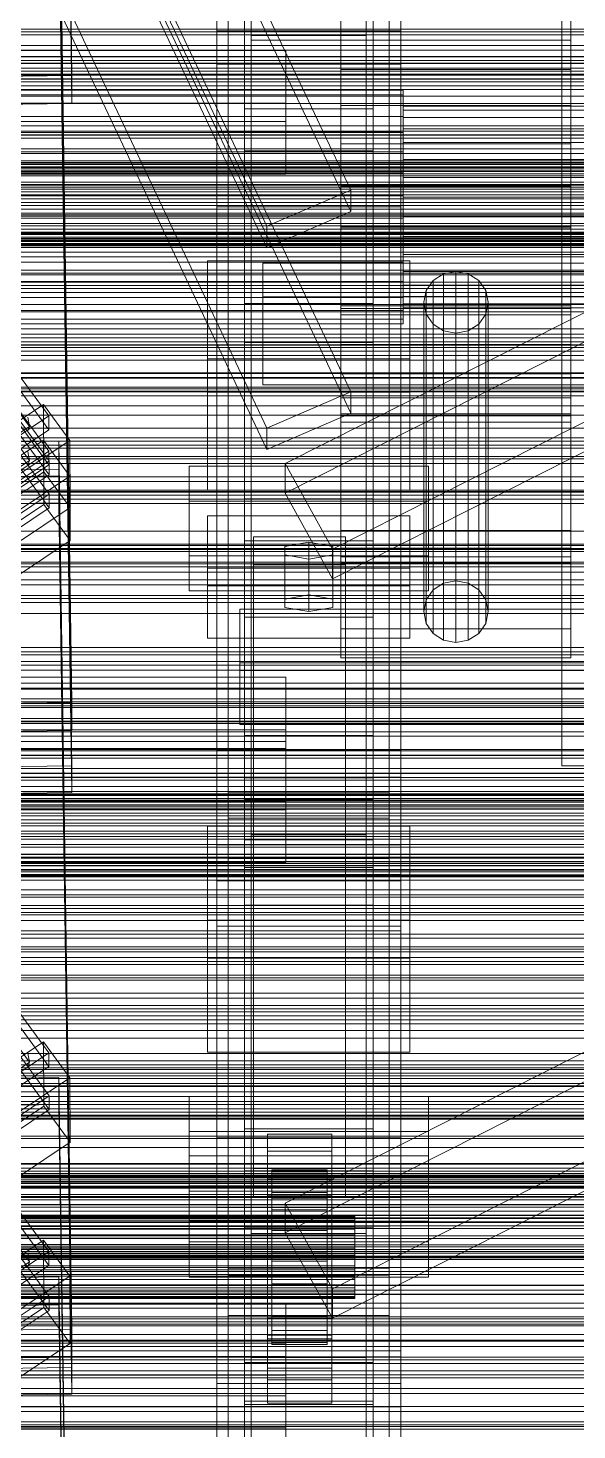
# Model space of a CAD drawing. Header units: millimetres. Extents: x -1970 to 59977, y -65068 to 6837.
# Drawn here: x 369 to 488.3, y -33070.8 to -32766 of the extents above; entities that cross this region are included whole.
import ezdxf

# ---------------------------------------------------------------- set-up
doc = ezdxf.new("R2010")
doc.units = ezdxf.units.MM
for name, color, linetype, lineweight in [('frontal_C01', 7, 'Continuous', 0), ('frontal_C02', 7, 'Continuous', 0), ('frontal_C03', 7, 'Continuous', 0), ('frontal_C03-dry', 7, 'Continuous', 0), ('frontal_mezcladora', 7, 'Continuous', 0), ('frontal_secador', 7, 'Continuous', 0), ('frontal_tolva', 7, 'Continuous', 0)]:
    doc.layers.add(name, color=color, linetype=linetype, lineweight=lineweight)

msp = doc.modelspace()

# ---------------------------------------------------------------- linework, layer by layer
at = {"layer": 'frontal_C01'}
for p, q in [((375.644, -32583.371), (378.512, -32776.371)), ((378.512, -32782.459), (375.644, -32589.459)), ((416, -32825.881), (416, -32611.557)), ((444, -32611.557), (444, -32825.881)), ((416, -32620.079), (416, -32834.403)), ((444, -32834.403), (444, -32620.079)), ((412.5, -32923.012), (412.5, -32646.772)), ((447.5, -32646.772), (447.5, -32923.012)), ((412.5, -32932.143), (412.5, -32655.903)), ((447.5, -32932.143), (447.5, -32655.903)), ((410, -32773.876), (410, -32670.388)), ((450, -32773.876), (450, -32670.388)), ((375.644, -32719.609), (378.512, -32912.609)), ((378.512, -32918.697), (375.644, -32725.697)), ((410, -32735.774), (410, -32773.876)), ((410, -33101.026), (410, -32735.774)), ((450, -32773.876), (450, -32735.774)), ((450, -32735.774), (450, -33101.026)), ((410, -32740.922), (410, -32788.55)), ((410, -32903.764), (410, -32740.922)), ((417.5, -32768.659), (417.5, -32740.992)), ((417.5, -32740.992), (417.5, -32913.744)), ((442.5, -32740.992), (442.5, -32768.659)), ((442.5, -32913.744), (442.5, -32740.992)), ((450, -32788.55), (450, -32740.922)), ((450, -32740.922), (450, -32903.764)), ((417.5, -32742.009), (417.5, -32767.641)), ((417.5, -33383.501), (417.5, -32742.009)), ((442.5, -32767.641), (442.5, -32742.009)), ((442.5, -32742.009), (442.5, -33383.501)), ((412.5, -33026.5), (412.5, -32750.26)), ((447.5, -32750.26), (447.5, -33026.5)), ((412.5, -33035.631), (412.5, -32759.391)), ((447.5, -33035.631), (447.5, -32759.391)), ((417.5, -32767.641), (442.5, -32767.641)), ((417.5, -33409.133), (417.5, -32767.641)), ((442.5, -33409.133), (442.5, -32767.641)), ((-425, -32770.924), (425, -32770.924)), ((442.5, -32768.659), (417.5, -32768.659)), ((417.5, -32768.659), (417.5, -32941.411)), ((425, -32770.924), (425, -32786.386)), ((425, -32770.924), (425, -32782.355)), ((442.5, -32768.659), (442.5, -32941.411)), ((410, -32773.876), (450, -32773.876)), ((410, -33139.128), (410, -32773.876)), ((450, -33139.128), (450, -32773.876)), ((378.512, -32776.371), (360.514, -32776.614)), ((378.512, -32782.459), (378.512, -32776.371)), ((425, -32782.355), (-425, -32782.355)), ((360.514, -32782.702), (378.512, -32782.459)), ((416, -32792.746), (416, -32783.615)), ((416, -32783.615), (444, -32783.615)), ((416, -32868.364), (416, -32783.615)), ((425, -32797.817), (425, -32782.355)), ((444, -32783.615), (444, -32792.746)), ((444, -32783.615), (444, -32868.364)), ((425, -32786.386), (-425, -32786.386)), ((425, -32797.817), (425, -32786.386)), ((410, -32788.55), (450, -32788.55)), ((410, -32951.391), (410, -32788.55)), ((450, -32951.391), (450, -32788.55)), ((444, -32792.746), (416, -32792.746)), ((416, -32792.746), (416, -32877.496)), ((444, -32877.496), (444, -32792.746)), ((-425, -32797.817), (425, -32797.817)), ((345.969, -32812.911), (373.501, -32850.354)), ((373.513, -32853.398), (345.981, -32815.954)), ((408, -32837.938), (408, -32816.631)), ((408, -32816.631), (452, -32816.631)), ((408, -32845.208), (408, -32816.631)), ((452, -32816.631), (452, -32837.938)), ((452, -32816.631), (452, -32845.208)), ((346.008, -32822.651), (373.539, -32860.094)), ((373.551, -32863.138), (346.02, -32825.695)), ((444, -32825.881), (416, -32825.881)), ((416, -32825.881), (416, -32834.403)), ((444, -32834.403), (444, -32825.881)), ((416, -32834.403), (444, -32834.403)), ((452, -32837.938), (408, -32837.938)), ((408, -32837.938), (408, -32866.514)), ((452, -32866.514), (452, -32837.938)), ((369.265, -32852.613), (363.53, -32844.812)), ((452, -32845.208), (408, -32845.208)), ((408, -32845.208), (408, -32866.514)), ((452, -32866.514), (452, -32845.208)), ((360.882, -32855.534), (372.35, -32847.881)), ((373.501, -32850.354), (362.033, -32858.008)), ((369.265, -32852.613), (368.888, -32850.611)), ((372.35, -32847.881), (372.408, -32862.491)), ((372.35, -32847.881), (378.086, -32855.682)), ((373.513, -32853.398), (373.501, -32850.354)), ((359.436, -32859.172), (369.265, -32852.613)), ((362.045, -32861.051), (373.513, -32853.398)), ((368.9, -32853.604), (369.265, -32852.613)), ((357.646, -32856.09), (375.644, -32855.848)), ((378.086, -32855.682), (366.618, -32863.335)), ((375.644, -32855.848), (375.644, -32861.935)), ((375.644, -32855.848), (378.512, -33048.848)), ((378.143, -32870.292), (378.086, -32855.682)), ((375.644, -32861.935), (357.646, -32862.178)), ((372.408, -32862.491), (360.939, -32870.144)), ((373.539, -32860.094), (362.071, -32867.748)), ((378.143, -32870.292), (372.408, -32862.491)), ((373.551, -32863.138), (373.539, -32860.094)), ((378.512, -33054.935), (375.644, -32861.935)), ((404, -32880.765), (404, -32861.285)), ((404, -32861.285), (456, -32861.285)), ((404, -32868.905), (404, -32861.285)), ((456, -32861.285), (456, -32880.765)), ((456, -32861.285), (456, -32868.905)), ((362.083, -32870.791), (373.551, -32863.138)), ((456, -32868.905), (404, -32868.905)), ((404, -32868.905), (404, -32888.385)), ((408, -32866.514), (452, -32866.514)), ((444, -32868.364), (416, -32868.364)), ((416, -32868.364), (416, -32877.496)), ((444, -32877.496), (444, -32868.364)), ((456, -32888.385), (456, -32868.905)), ((366.675, -32877.945), (378.143, -32870.292)), ((408, -32887.251), (408, -32872.032)), ((408, -32872.032), (452, -32872.032)), ((408, -32883.463), (408, -32872.032)), ((452, -32872.032), (452, -32887.251)), ((452, -32872.032), (452, -32883.463)), ((416, -32877.496), (444, -32877.496)), ((418, -32882.686), (418, -32876.598)), ((418, -32876.598), (438, -32876.598)), ((418, -33013.956), (418, -32876.598)), ((430, -32877.816), (424.804, -32878.729)), ((435.196, -32878.729), (430, -32877.816)), ((430, -32889.246), (430, -32877.816)), ((438, -32876.598), (438, -32882.686)), ((438, -32876.598), (438, -33013.956)), ((456, -32880.765), (404, -32880.765)), ((404, -32880.765), (404, -32888.385)), ((424.804, -32878.729), (424.804, -32880.555)), ((424.804, -32890.159), (424.804, -32878.729)), ((424.804, -32880.555), (430, -32881.468)), ((424.804, -32891.986), (424.804, -32880.555)), ((430, -32881.468), (435.196, -32880.555)), ((435.196, -32880.555), (435.196, -32878.729)), ((435.196, -32890.159), (435.196, -32878.729)), ((435.196, -32891.986), (435.196, -32880.555)), ((456, -32888.385), (456, -32880.765)), ((452, -32883.463), (408, -32883.463)), ((408, -32883.463), (408, -32898.682)), ((438, -32882.686), (418, -32882.686)), ((418, -32882.686), (418, -33020.044)), ((430, -32881.468), (430, -32892.899)), ((438, -33020.044), (438, -32882.686)), ((452, -32898.682), (452, -32883.463)), ((452, -32887.251), (408, -32887.251)), ((408, -32887.251), (408, -32898.682)), ((452, -32898.682), (452, -32887.251)), ((404, -32888.385), (456, -32888.385)), ((424.804, -32890.159), (430, -32889.246)), ((424.804, -32891.986), (424.804, -32890.159)), ((430, -32889.246), (435.196, -32890.159)), ((435.196, -32890.159), (435.196, -32891.986)), ((430, -32892.899), (424.804, -32891.986)), ((435.196, -32891.986), (430, -32892.899)), ((408, -32898.682), (452, -32898.682)), ((450, -32903.764), (410, -32903.764)), ((410, -32903.764), (410, -32951.391)), ((410, -33007.252), (410, -32903.764)), ((450, -32951.391), (450, -32903.764)), ((450, -32903.764), (450, -33007.252)), ((-425, -32907.162), (425, -32907.162)), ((425, -32907.162), (425, -32922.624)), ((425, -32907.162), (425, -32918.593)), ((378.512, -32912.609), (360.514, -32912.852)), ((378.512, -32918.697), (378.512, -32912.609)), ((442.5, -32913.744), (417.5, -32913.744)), ((417.5, -32913.744), (417.5, -32941.411)), ((442.5, -32941.411), (442.5, -32913.744)), ((-450, -32916.727), (450, -32916.727)), ((450, -32916.727), (450, -32928.902)), ((450, -32916.727), (450, -32950.066)), ((425, -32918.593), (-425, -32918.593)), ((360.514, -32918.94), (378.512, -32918.697)), ((416, -32928.984), (416, -32919.853)), ((416, -32919.853), (444, -32919.853)), ((416, -33005.334), (416, -32919.853)), ((425, -32934.055), (425, -32918.593)), ((444, -32919.853), (444, -32928.984)), ((444, -32919.853), (444, -33005.334)), ((425, -32922.624), (-425, -32922.624)), ((447.5, -32923.012), (412.5, -32923.012)), ((412.5, -32923.012), (412.5, -32932.143)), ((425, -32934.055), (425, -32922.624)), ((447.5, -32932.143), (447.5, -32923.012)), ((450, -32928.902), (-450, -32928.902)), ((444, -32928.984), (416, -32928.984)), ((416, -32928.984), (416, -33014.465)), ((444, -33014.465), (444, -32928.984)), ((450, -32962.241), (450, -32928.902)), ((412.5, -32932.143), (447.5, -32932.143)), ((-425, -32934.055), (425, -32934.055)), ((417.5, -32941.411), (442.5, -32941.411)), ((450, -32950.066), (-450, -32950.066)), ((450, -32962.241), (450, -32950.066)), ((410, -32951.391), (450, -32951.391)), ((410, -33054.879), (410, -32951.391)), ((450, -33054.879), (450, -32951.391)), ((-450, -32962.241), (450, -32962.241)), ((345.969, -32994.562), (373.501, -33032.005)), ((373.513, -33035.049), (345.981, -32997.605)), ((404, -33017.734), (404, -32998.254)), ((404, -32998.254), (456, -32998.254)), ((404, -33005.875), (404, -32998.254)), ((456, -32998.254), (456, -33017.734)), ((456, -32998.254), (456, -33005.875)), ((346.008, -33004.302), (373.539, -33041.745)), ((456, -33005.875), (404, -33005.875)), ((404, -33005.875), (404, -33025.355)), ((444, -33005.334), (416, -33005.334)), ((416, -33005.334), (416, -33014.465)), ((444, -33014.465), (444, -33005.334)), ((456, -33025.355), (456, -33005.875)), ((373.551, -33044.789), (346.02, -33007.345)), ((450, -33007.252), (410, -33007.252)), ((410, -33007.252), (410, -33054.879)), ((410, -33372.504), (410, -33007.252)), ((421, -33010.146), (421, -33006.494)), ((421, -33006.494), (435, -33006.494)), ((421, -33046.501), (421, -33006.494)), ((435, -33006.494), (435, -33010.146)), ((435, -33006.494), (435, -33046.501)), ((450, -33054.879), (450, -33007.252)), ((450, -33007.252), (450, -33372.504)), ((435, -33010.146), (421, -33010.146)), ((421, -33010.146), (421, -33050.153)), ((435, -33050.153), (435, -33010.146)), ((416, -33014.465), (444, -33014.465)), ((438, -33013.956), (418, -33013.956)), ((418, -33013.956), (418, -33020.044)), ((422, -33024.204), (422, -33014.215)), ((422, -33014.215), (422, -33014.628)), ((422, -33014.215), (434, -33014.215)), ((422, -33015.095), (422, -33014.215)), ((422, -33024.399), (422, -33014.628)), ((422, -33014.628), (422, -33016.307)), ((422, -33014.628), (434, -33014.628)), ((422, -33024.62), (422, -33015.095)), ((422, -33015.095), (434, -33015.095)), ((422, -33017.208), (422, -33015.095)), ((434, -33014.628), (434, -33014.215)), ((434, -33014.215), (434, -33024.204)), ((434, -33014.215), (434, -33015.095)), ((434, -33016.307), (434, -33014.628)), ((434, -33014.628), (434, -33024.399)), ((434, -33015.095), (434, -33024.62)), ((434, -33015.095), (434, -33017.208)), ((438, -33020.044), (438, -33013.956)), ((456, -33017.734), (404, -33017.734)), ((404, -33017.734), (404, -33025.355)), ((421, -33019.886), (421, -33016.234)), ((421, -33016.234), (435, -33016.234)), ((421, -33056.241), (421, -33016.234)), ((422, -33025.194), (422, -33016.307)), ((422, -33016.307), (422, -33019.136)), ((422, -33016.307), (434, -33016.307)), ((422, -33025.622), (422, -33017.208)), ((422, -33017.208), (434, -33017.208)), ((422, -33020.411), (422, -33017.208)), ((434, -33019.136), (434, -33016.307)), ((434, -33016.307), (434, -33025.194)), ((434, -33017.208), (434, -33025.622)), ((434, -33017.208), (434, -33020.411)), ((435, -33016.234), (435, -33019.886)), ((435, -33016.234), (435, -33056.241)), ((456, -33025.355), (456, -33017.734)), ((-450, -33020.215), (450, -33020.215)), ((418, -33020.044), (438, -33020.044)), ((435, -33019.886), (421, -33019.886)), ((421, -33019.886), (421, -33059.893)), ((422, -33026.535), (422, -33019.136)), ((422, -33019.136), (422, -33022.923)), ((422, -33019.136), (434, -33019.136)), ((422, -33027.139), (422, -33020.411)), ((422, -33020.411), (434, -33020.411)), ((422, -33024.485), (422, -33020.411)), ((434, -33022.923), (434, -33019.136)), ((434, -33019.136), (434, -33026.535)), ((434, -33020.411), (434, -33027.139)), ((434, -33020.411), (434, -33024.485)), ((435, -33059.893), (435, -33019.886)), ((450, -33020.215), (450, -33032.39)), ((450, -33020.215), (450, -33053.554)), ((-440, -33024.204), (440, -33024.204)), ((-440, -33024.399), (440, -33024.399)), ((422, -33028.329), (422, -33022.923)), ((422, -33022.923), (422, -33027.41)), ((422, -33022.923), (434, -33022.923)), ((422, -33024.399), (422, -33024.204)), ((434, -33024.204), (422, -33024.204)), ((422, -33024.204), (422, -33024.62)), ((422, -33025.194), (422, -33024.399)), ((434, -33024.399), (422, -33024.399)), ((422, -33029.068), (422, -33024.485)), ((422, -33024.485), (434, -33024.485)), ((422, -33029.153), (422, -33024.485)), ((434, -33027.41), (434, -33022.923)), ((434, -33022.923), (434, -33028.329)), ((434, -33024.204), (434, -33024.399)), ((434, -33024.62), (434, -33024.204)), ((434, -33024.399), (434, -33025.194)), ((434, -33024.485), (434, -33029.068)), ((434, -33024.485), (434, -33029.153)), ((440, -33024.399), (440, -33024.204)), ((440, -33024.204), (440, -33024.62)), ((440, -33025.194), (440, -33024.399)), ((-440, -33024.62), (440, -33024.62)), ((-440, -33025.194), (440, -33025.194)), ((-440, -33025.622), (440, -33025.622)), ((-440, -33026.535), (440, -33026.535)), ((-440, -33027.139), (440, -33027.139)), ((369.265, -33034.263), (363.53, -33026.463)), ((404, -33025.355), (456, -33025.355)), ((447.5, -33026.5), (412.5, -33026.5)), ((412.5, -33026.5), (412.5, -33035.631)), ((434, -33024.62), (422, -33024.62)), ((422, -33024.62), (422, -33025.622)), ((422, -33026.535), (422, -33025.194)), ((434, -33025.194), (422, -33025.194)), ((434, -33025.622), (422, -33025.622)), ((422, -33025.622), (422, -33027.139)), ((422, -33028.329), (422, -33026.535)), ((434, -33026.535), (422, -33026.535)), ((434, -33027.139), (422, -33027.139)), ((422, -33027.139), (422, -33029.068)), ((422, -33027.41), (422, -33030.454)), ((434, -33027.41), (422, -33027.41)), ((422, -33027.41), (422, -33032.292)), ((434, -33025.622), (434, -33024.62)), ((434, -33025.194), (434, -33026.535)), ((434, -33027.139), (434, -33025.622)), ((434, -33026.535), (434, -33028.329)), ((434, -33029.068), (434, -33027.139)), ((434, -33030.454), (434, -33027.41)), ((434, -33032.292), (434, -33027.41)), ((440, -33024.62), (440, -33025.622)), ((440, -33026.535), (440, -33025.194)), ((440, -33025.622), (440, -33027.139)), ((440, -33028.329), (440, -33026.535)), ((440, -33027.139), (440, -33029.068)), ((447.5, -33035.631), (447.5, -33026.5)), ((-440, -33028.329), (440, -33028.329)), ((-440, -33029.068), (440, -33029.068)), ((440, -33030.454), (-440, -33030.454)), ((360.882, -33037.185), (372.35, -33029.532)), ((372.35, -33029.532), (372.408, -33044.142)), ((372.35, -33029.532), (378.086, -33037.333)), ((422, -33030.454), (422, -33028.329)), ((434, -33028.329), (422, -33028.329)), ((434, -33029.068), (422, -33029.068)), ((422, -33029.068), (422, -33031.279)), ((422, -33031.279), (422, -33029.153)), ((422, -33029.153), (434, -33029.153)), ((422, -33034.095), (422, -33029.153)), ((422, -33030.454), (434, -33030.454)), ((422, -33032.766), (422, -33030.454)), ((434, -33028.329), (434, -33030.454)), ((434, -33031.279), (434, -33029.068)), ((434, -33029.153), (434, -33031.279)), ((434, -33029.153), (434, -33034.095)), ((434, -33030.454), (434, -33032.766)), ((440, -33030.454), (440, -33028.329)), ((440, -33029.068), (440, -33031.279)), ((440, -33032.766), (440, -33030.454)), ((450, -33032.39), (-450, -33032.39)), ((-440, -33031.279), (440, -33031.279)), ((-440, -33032.766), (440, -33032.766)), ((-440, -33033.621), (440, -33033.621)), ((373.501, -33032.005), (362.033, -33039.658)), ((369.265, -33034.263), (368.888, -33032.262)), ((373.513, -33035.049), (373.501, -33032.005)), ((434, -33031.279), (422, -33031.279)), ((422, -33031.279), (422, -33033.621)), ((422, -33032.766), (422, -33032.292)), ((422, -33032.292), (422, -33037.234)), ((422, -33032.292), (434, -33032.292)), ((422, -33035.108), (422, -33032.766)), ((434, -33032.766), (422, -33032.766)), ((422, -33033.621), (422, -33034.095)), ((434, -33033.621), (422, -33033.621)), ((422, -33033.621), (422, -33035.933)), ((434, -33033.621), (434, -33031.279)), ((434, -33037.234), (434, -33032.292)), ((434, -33032.292), (434, -33032.766)), ((434, -33032.766), (434, -33035.108)), ((434, -33034.095), (434, -33033.621)), ((434, -33035.933), (434, -33033.621)), ((440, -33031.279), (440, -33033.621)), ((440, -33035.108), (440, -33032.766)), ((440, -33033.621), (440, -33035.933)), ((450, -33065.73), (450, -33032.39)), ((-440, -33035.108), (440, -33035.108)), ((-440, -33035.933), (440, -33035.933)), ((359.436, -33040.823), (369.265, -33034.263)), ((362.045, -33042.702), (373.513, -33035.049)), ((368.9, -33035.255), (369.265, -33034.263)), ((412.5, -33035.631), (447.5, -33035.631)), ((422, -33034.095), (434, -33034.095)), ((422, -33038.977), (422, -33034.095)), ((422, -33037.318), (422, -33035.108)), ((422, -33035.108), (422, -33037.234)), ((434, -33035.108), (422, -33035.108)), ((422, -33035.933), (422, -33038.977)), ((434, -33035.933), (422, -33035.933)), ((422, -33035.933), (422, -33038.058)), ((434, -33034.095), (434, -33038.977)), ((434, -33037.234), (434, -33035.108)), ((434, -33035.108), (434, -33037.318)), ((434, -33038.977), (434, -33035.933)), ((434, -33038.058), (434, -33035.933)), ((440, -33037.318), (440, -33035.108)), ((440, -33035.933), (440, -33038.058)), ((-440, -33037.318), (440, -33037.318)), ((-440, -33038.058), (440, -33038.058)), ((-440, -33039.248), (440, -33039.248)), ((357.646, -33037.741), (375.644, -33037.498)), ((378.086, -33037.333), (366.618, -33044.986)), ((375.644, -33037.498), (375.644, -33043.586)), ((375.644, -33037.498), (378.512, -33230.498)), ((378.143, -33051.943), (378.086, -33037.333)), ((422, -33037.234), (422, -33041.902)), ((422, -33037.234), (434, -33037.234)), ((422, -33039.248), (422, -33037.318)), ((422, -33037.318), (422, -33041.902)), ((434, -33037.318), (422, -33037.318)), ((422, -33038.058), (422, -33043.464)), ((434, -33038.058), (422, -33038.058)), ((422, -33038.058), (422, -33039.852)), ((422, -33038.977), (434, -33038.977)), ((422, -33043.464), (422, -33038.977)), ((422, -33040.765), (422, -33039.248)), ((422, -33039.248), (422, -33045.976)), ((434, -33039.248), (422, -33039.248)), ((434, -33041.902), (434, -33037.234)), ((434, -33041.902), (434, -33037.318)), ((434, -33037.318), (434, -33039.248)), ((434, -33043.464), (434, -33038.058)), ((434, -33039.852), (434, -33038.058)), ((434, -33038.977), (434, -33043.464)), ((434, -33045.976), (434, -33039.248)), ((434, -33039.248), (434, -33040.765)), ((440, -33039.248), (440, -33037.318)), ((440, -33038.058), (440, -33039.852)), ((440, -33040.765), (440, -33039.248)), ((-440, -33039.852), (440, -33039.852)), ((-440, -33040.765), (440, -33040.765)), ((-440, -33041.192), (440, -33041.192)), ((-440, -33041.766), (440, -33041.766)), ((-440, -33041.988), (440, -33041.988)), ((-440, -33042.183), (440, -33042.183)), ((373.539, -33041.745), (362.071, -33049.398)), ((373.551, -33044.789), (373.539, -33041.745)), ((422, -33039.852), (422, -33047.251)), ((434, -33039.852), (422, -33039.852)), ((422, -33039.852), (422, -33041.192)), ((422, -33041.766), (422, -33040.765)), ((422, -33040.765), (422, -33049.178)), ((434, -33040.765), (422, -33040.765)), ((422, -33041.192), (422, -33050.08)), ((434, -33041.192), (422, -33041.192)), ((422, -33041.192), (422, -33041.988)), ((422, -33042.183), (422, -33041.766)), ((422, -33041.766), (422, -33051.292)), ((434, -33041.766), (422, -33041.766)), ((422, -33041.902), (422, -33045.976)), ((422, -33041.902), (434, -33041.902)), ((422, -33041.988), (422, -33051.759)), ((434, -33041.988), (422, -33041.988)), ((422, -33041.988), (422, -33042.183)), ((422, -33042.183), (422, -33052.172)), ((434, -33042.183), (422, -33042.183)), ((434, -33047.251), (434, -33039.852)), ((434, -33041.192), (434, -33039.852)), ((434, -33049.178), (434, -33040.765)), ((434, -33040.765), (434, -33041.766)), ((434, -33050.08), (434, -33041.192)), ((434, -33041.988), (434, -33041.192)), ((434, -33051.292), (434, -33041.766)), ((434, -33041.766), (434, -33042.183)), ((434, -33045.976), (434, -33041.902)), ((434, -33051.759), (434, -33041.988)), ((434, -33042.183), (434, -33041.988)), ((434, -33052.172), (434, -33042.183)), ((440, -33039.852), (440, -33041.192)), ((440, -33041.766), (440, -33040.765)), ((440, -33041.192), (440, -33041.988)), ((440, -33042.183), (440, -33041.766)), ((440, -33041.988), (440, -33042.183)), ((-425, -33043.4), (425, -33043.4)), ((375.644, -33043.586), (357.646, -33043.829)), ((372.408, -33044.142), (360.939, -33051.795)), ((362.083, -33052.442), (373.551, -33044.789)), ((378.143, -33051.943), (372.408, -33044.142)), ((378.512, -33236.586), (375.644, -33043.586)), ((421, -33057.34), (421, -33043.339)), ((421, -33043.339), (435, -33043.339)), ((421, -33050.959), (421, -33043.339)), ((422, -33043.464), (434, -33043.464)), ((422, -33047.251), (422, -33043.464)), ((425, -33043.4), (425, -33058.862)), ((425, -33043.4), (425, -33054.831)), ((434, -33043.464), (434, -33047.251)), ((435, -33043.339), (435, -33057.34)), ((435, -33043.339), (435, -33050.959)), ((378.512, -33048.848), (360.514, -33049.09)), ((378.512, -33054.935), (378.512, -33048.848)), ((435, -33046.501), (421, -33046.501)), ((421, -33046.501), (421, -33050.153)), ((422, -33045.976), (422, -33049.178)), ((422, -33045.976), (434, -33045.976)), ((422, -33047.251), (434, -33047.251)), ((422, -33050.08), (422, -33047.251)), ((434, -33049.178), (434, -33045.976)), ((434, -33047.251), (434, -33050.08)), ((435, -33050.153), (435, -33046.501)), ((421, -33050.153), (435, -33050.153)), ((435, -33050.959), (421, -33050.959)), ((421, -33050.959), (421, -33064.96)), ((422, -33049.178), (422, -33051.292)), ((422, -33049.178), (434, -33049.178)), ((422, -33050.08), (434, -33050.08)), ((422, -33051.759), (422, -33050.08)), ((422, -33051.292), (422, -33052.172)), ((422, -33051.292), (434, -33051.292)), ((422, -33051.759), (434, -33051.759)), ((422, -33052.172), (422, -33051.759)), ((434, -33051.292), (434, -33049.178)), ((434, -33050.08), (434, -33051.759)), ((434, -33052.172), (434, -33051.292)), ((434, -33051.759), (434, -33052.172)), ((435, -33064.96), (435, -33050.959)), ((450, -33053.554), (-450, -33053.554)), ((425, -33054.831), (-425, -33054.831)), ((360.514, -33055.178), (378.512, -33054.935)), ((366.675, -33059.596), (378.143, -33051.943)), ((410, -33054.879), (450, -33054.879)), ((410, -33420.131), (410, -33054.879)), ((422, -33052.172), (434, -33052.172)), ((425, -33070.293), (425, -33054.831)), ((450, -33065.73), (450, -33053.554)), ((450, -33420.131), (450, -33054.879)), ((416, -33065.222), (416, -33056.091)), ((416, -33056.091), (444, -33056.091)), ((416, -33142.303), (416, -33056.091)), ((435, -33056.241), (421, -33056.241)), ((421, -33056.241), (421, -33059.893)), ((435, -33057.34), (421, -33057.34)), ((421, -33057.34), (421, -33064.96)), ((435, -33059.893), (435, -33056.241)), ((435, -33064.96), (435, -33057.34)), ((444, -33056.091), (444, -33065.222)), ((444, -33056.091), (444, -33142.303)), ((425, -33058.862), (-425, -33058.862)), ((421, -33059.893), (435, -33059.893)), ((425, -33070.293), (425, -33058.862)), ((-450, -33065.73), (450, -33065.73)), ((444, -33065.222), (416, -33065.222)), ((416, -33065.222), (416, -33151.435)), ((421, -33064.96), (435, -33064.96)), ((444, -33151.435), (444, -33065.222)), ((-425, -33070.293), (425, -33070.293))]:
    msp.add_line(p, q, dxfattribs=at)
at = {"layer": 'frontal_C02'}
for p, q in [((299.114, -32504.801), (439.114, -32801.266)), ((439.114, -32805.942), (299.114, -32509.477)), ((420.886, -32809.138), (280.886, -32512.674)), ((420.886, -32813.814), (280.886, -32517.35)), ((299.114, -32548.641), (439.114, -32845.106)), ((439.114, -32849.782), (299.114, -32553.317)), ((420.886, -32852.978), (280.886, -32556.513)), ((420.886, -32857.654), (280.886, -32561.19)), ((485, -32916.833), (485, -32694.711)), ((485, -32704.274), (485, -32926.396)), ((375.644, -32732.624), (378.512, -32926.391)), ((416, -32948.517), (416, -32733.342)), ((424.864, -32860.716), (674.864, -32734.479)), ((444, -32733.342), (444, -32948.517)), ((378.512, -32932.236), (375.644, -32738.469)), ((674.864, -32740.909), (424.864, -32867.145)), ((416, -32741.525), (416, -32956.701)), ((444, -32956.701), (444, -32741.525)), ((435.136, -32879.321), (685.136, -32753.084)), ((435.136, -32885.751), (685.136, -32759.514)), ((437, -32759.991), (437, -32768.67)), ((487, -32768.67), (487, -32759.991)), ((437, -32775.048), (437, -32763.443)), ((487, -32763.443), (487, -32775.048)), ((450, -32766.677), (410, -32766.677)), ((410, -32766.677), (410, -32804.93)), ((410, -32923.039), (410, -32766.677)), ((450, -32804.93), (450, -32766.677)), ((450, -32766.677), (450, -32923.039)), ((437, -32768.67), (437, -32782.869)), ((487, -32768.67), (437, -32768.67)), ((487, -32782.869), (487, -32768.67)), ((437, -32791.203), (437, -32775.048)), ((487, -32775.048), (437, -32775.048)), ((487, -32775.048), (487, -32791.203)), ((450.5, -32779.557), (342.5, -32779.557)), ((450.5, -32780.553), (342.5, -32780.553)), ((450.5, -32780.553), (450.5, -32779.557)), ((450.5, -32779.557), (450.5, -32782.425)), ((450.5, -32785.261), (450.5, -32780.553)), ((450.5, -32782.425), (342.5, -32782.425)), ((437, -32782.869), (437, -32800.429)), ((487, -32782.869), (437, -32782.869)), ((450.5, -32782.425), (450.5, -32788.721)), ((450.5, -32785.516), (450.5, -32783.041)), ((450.5, -32783.041), (450.5, -32783.9)), ((550.5, -32783.041), (450.5, -32783.041)), ((487, -32800.429), (487, -32782.869)), ((450.5, -32785.261), (342.5, -32785.261)), ((450.5, -32783.9), (450.5, -32787.962)), ((550.5, -32783.9), (450.5, -32783.9)), ((450.5, -32792.965), (450.5, -32785.261)), ((450.5, -32790.947), (450.5, -32785.516)), ((550.5, -32785.516), (450.5, -32785.516)), ((450.5, -32788.721), (342.5, -32788.721)), ((450.5, -32787.962), (450.5, -32794.609)), ((550.5, -32787.962), (450.5, -32787.962)), ((450.5, -32788.721), (450.5, -32797.486)), ((437, -32809.449), (437, -32791.203)), ((437, -32791.203), (487, -32791.203)), ((450.5, -32798.509), (450.5, -32790.947)), ((550.5, -32790.947), (450.5, -32790.947)), ((487, -32791.203), (487, -32809.449)), ((450.5, -32792.965), (342.5, -32792.965)), ((450.5, -32802.492), (450.5, -32792.965)), ((450.5, -32794.609), (450.5, -32802.828)), ((550.5, -32794.609), (450.5, -32794.609)), ((342.5, -32797.486), (450.5, -32797.486)), ((450.5, -32797.486), (450.5, -32807.386)), ((450.5, -32807.05), (450.5, -32798.509)), ((450.5, -32798.509), (550.5, -32798.509)), ((439.114, -32801.266), (420.886, -32809.138)), ((437, -32800.429), (437, -32818.676)), ((487, -32800.429), (437, -32800.429)), ((439.114, -32805.942), (439.114, -32801.266)), ((487, -32818.676), (487, -32800.429)), ((450.5, -32802.492), (342.5, -32802.492)), ((410, -32804.93), (450, -32804.93)), ((410, -32961.292), (410, -32804.93)), ((450, -32961.292), (450, -32804.93)), ((450.5, -32812.392), (450.5, -32802.492)), ((450.5, -32802.828), (450.5, -32811.369)), ((550.5, -32802.828), (450.5, -32802.828)), ((450.5, -32807.386), (342.5, -32807.386)), ((420.886, -32813.814), (439.114, -32805.942)), ((450.5, -32815.27), (450.5, -32807.05)), ((550.5, -32807.05), (450.5, -32807.05)), ((450.5, -32807.386), (450.5, -32816.913)), ((420.886, -32809.138), (420.886, -32813.814)), ((437, -32882.251), (437, -32809.185)), ((437, -32809.185), (487, -32809.185)), ((437, -32823.53), (437, -32809.185)), ((437, -32827.009), (437, -32809.449)), ((487, -32809.449), (437, -32809.449)), ((487, -32809.185), (487, -32882.251)), ((487, -32809.185), (487, -32823.53)), ((487, -32809.449), (487, -32827.009)), ((450.5, -32812.392), (342.5, -32812.392)), ((450.5, -32811.369), (450.5, -32818.931)), ((550.5, -32811.369), (450.5, -32811.369)), ((450.5, -32821.157), (450.5, -32812.392)), ((450.5, -32816.913), (342.5, -32816.913)), ((420, -32824.464), (420, -32817.157)), ((420, -32817.157), (823, -32817.157)), ((420, -32836.284), (420, -32817.157)), ((450.5, -32821.917), (450.5, -32815.27)), ((550.5, -32815.27), (450.5, -32815.27)), ((450.5, -32816.913), (450.5, -32824.617)), ((437, -32818.676), (437, -32834.831)), ((487, -32818.676), (437, -32818.676)), ((450.5, -32818.931), (450.5, -32824.363)), ((550.5, -32818.931), (450.5, -32818.931)), ((459.321, -32819.472), (457.05, -32820.923)), ((462, -32818.962), (459.321, -32819.472)), ((459.321, -32886.693), (459.321, -32819.472)), ((464.679, -32819.472), (462, -32818.962)), ((462, -32886.184), (462, -32818.962)), ((466.95, -32820.923), (464.679, -32819.472)), ((464.679, -32886.693), (464.679, -32819.472)), ((487, -32834.831), (487, -32818.676)), ((450.5, -32821.157), (342.5, -32821.157)), ((345.969, -32820.448), (373.501, -32858.041)), ((437, -32875.235), (437, -32822.627)), ((437, -32822.627), (487, -32822.627)), ((437, -32828.365), (437, -32822.627)), ((450.5, -32827.453), (450.5, -32821.157)), ((450.5, -32825.979), (450.5, -32821.917)), ((550.5, -32821.917), (450.5, -32821.917)), ((455.533, -32823.095), (455, -32825.657)), ((457.05, -32820.923), (455.533, -32823.095)), ((455.533, -32890.316), (455.533, -32823.095)), ((457.05, -32888.144), (457.05, -32820.923)), ((468.467, -32823.095), (466.95, -32820.923)), ((466.95, -32888.144), (466.95, -32820.923)), ((469, -32825.657), (468.467, -32823.095)), ((468.467, -32890.316), (468.467, -32823.095)), ((487, -32822.627), (487, -32875.235)), ((487, -32822.627), (487, -32828.365)), ((450.5, -32824.617), (342.5, -32824.617)), ((373.513, -32860.963), (345.981, -32823.37)), ((823, -32824.464), (420, -32824.464)), ((420, -32824.464), (420, -32843.59)), ((487, -32823.53), (437, -32823.53)), ((437, -32823.53), (437, -32896.596)), ((450.5, -32824.363), (450.5, -32826.838)), ((550.5, -32824.363), (450.5, -32824.363)), ((450.5, -32824.617), (450.5, -32829.326)), ((450.5, -32826.838), (450.5, -32825.979)), ((550.5, -32825.979), (450.5, -32825.979)), ((455, -32825.657), (455.533, -32828.219)), ((455, -32892.878), (455, -32825.657)), ((468.467, -32828.219), (469, -32825.657)), ((469, -32825.657), (469, -32892.878)), ((487, -32896.596), (487, -32823.53)), ((450.5, -32827.453), (342.5, -32827.453)), ((450.5, -32829.326), (342.5, -32829.326)), ((437, -32879.06), (437, -32826.452)), ((437, -32826.452), (487, -32826.452)), ((437, -32850.361), (437, -32826.452)), ((437, -32841.209), (437, -32827.009)), ((487, -32827.009), (437, -32827.009)), ((487, -32828.365), (437, -32828.365)), ((437, -32828.365), (437, -32880.973)), ((550.5, -32826.838), (450.5, -32826.838)), ((450.5, -32830.322), (450.5, -32827.453)), ((450.5, -32829.326), (450.5, -32830.322)), ((455.533, -32828.219), (457.05, -32830.39)), ((455.533, -32895.44), (455.533, -32828.219)), ((466.95, -32830.39), (468.467, -32828.219)), ((468.467, -32895.44), (468.467, -32828.219)), ((487, -32826.452), (487, -32879.06)), ((487, -32826.452), (487, -32850.361)), ((487, -32827.009), (487, -32841.209)), ((487, -32880.973), (487, -32828.365)), ((450.5, -32830.322), (342.5, -32830.322)), ((346.008, -32829.8), (373.539, -32867.393)), ((457.05, -32830.39), (459.321, -32831.842)), ((457.05, -32897.612), (457.05, -32830.39)), ((459.321, -32831.842), (462, -32832.351)), ((459.321, -32899.063), (459.321, -32831.842)), ((462, -32832.351), (464.679, -32831.842)), ((462, -32899.572), (462, -32832.351)), ((464.679, -32831.842), (466.95, -32830.39)), ((464.679, -32899.063), (464.679, -32831.842)), ((466.95, -32897.612), (466.95, -32830.39)), ((373.551, -32870.316), (346.02, -32832.723)), ((437, -32834.831), (437, -32846.435)), ((487, -32834.831), (437, -32834.831)), ((487, -32846.435), (487, -32834.831)), ((823, -32836.284), (420, -32836.284)), ((420, -32836.284), (420, -32843.59)), ((437, -32849.887), (437, -32841.209)), ((487, -32841.209), (437, -32841.209)), ((487, -32841.209), (487, -32849.887)), ((420, -32843.59), (823, -32843.59)), ((439.114, -32845.106), (420.886, -32852.978)), ((437, -32846.435), (437, -32851.722)), ((487, -32846.435), (437, -32846.435)), ((439.114, -32849.782), (439.114, -32845.106)), ((487, -32851.722), (487, -32846.435)), ((420.886, -32857.654), (439.114, -32849.782)), ((437, -32851.722), (437, -32849.887)), ((487, -32849.887), (437, -32849.887)), ((487, -32850.361), (437, -32850.361)), ((437, -32850.361), (437, -32902.968)), ((487, -32849.887), (487, -32851.722)), ((487, -32902.968), (487, -32850.361)), ((369.265, -32860.028), (363.53, -32852.196)), ((420.886, -32852.978), (420.886, -32857.654)), ((487, -32851.722), (437, -32851.722)), ((360.882, -32863.281), (372.35, -32855.597)), ((372.35, -32855.597), (372.408, -32869.626)), ((372.35, -32855.597), (378.086, -32863.429)), ((373.501, -32858.041), (362.033, -32865.724)), ((369.265, -32860.028), (368.888, -32858.084)), ((373.513, -32860.963), (373.501, -32858.041)), ((359.436, -32866.614), (369.265, -32860.028)), ((362.045, -32868.647), (373.513, -32860.963)), ((368.9, -32860.958), (369.265, -32860.028)), ((435.136, -32879.321), (424.864, -32860.716)), ((424.864, -32860.716), (424.864, -32867.145)), ((357.646, -32863.652), (375.644, -32863.409)), ((378.086, -32863.429), (366.618, -32871.113)), ((375.644, -32863.409), (375.644, -32869.254)), ((375.644, -32863.409), (378.512, -33057.176)), ((378.143, -32877.458), (378.086, -32863.429)), ((373.539, -32867.393), (362.071, -32875.076)), ((373.551, -32870.316), (373.539, -32867.393)), ((424.864, -32867.145), (435.136, -32885.751)), ((375.644, -32869.254), (357.646, -32869.498)), ((372.408, -32869.626), (360.939, -32877.31)), ((362.083, -32877.999), (373.551, -32870.316)), ((378.143, -32877.458), (372.408, -32869.626)), ((378.512, -33063.022), (375.644, -32869.254)), ((366.675, -32885.141), (378.143, -32877.458)), ((487, -32875.235), (437, -32875.235)), ((437, -32875.235), (437, -32880.973)), ((487, -32880.973), (487, -32875.235)), ((435.136, -32885.751), (435.136, -32879.321)), ((487, -32879.06), (437, -32879.06)), ((437, -32879.06), (437, -32902.968)), ((437, -32880.973), (487, -32880.973)), ((487, -32902.968), (487, -32879.06)), ((487, -32882.251), (437, -32882.251)), ((437, -32882.251), (437, -32896.596)), ((487, -32896.596), (487, -32882.251)), ((457.05, -32888.144), (459.321, -32886.693)), ((459.321, -32886.693), (462, -32886.184)), ((462, -32886.184), (464.679, -32886.693)), ((464.679, -32886.693), (466.95, -32888.144)), ((455, -32892.878), (455.533, -32890.316)), ((455.533, -32890.316), (457.05, -32888.144)), ((466.95, -32888.144), (468.467, -32890.316)), ((468.467, -32890.316), (469, -32892.878)), ((415, -32904.025), (415, -32892.334)), ((415, -32892.334), (760, -32892.334)), ((415, -32905.723), (415, -32892.334)), ((455.533, -32895.44), (455, -32892.878)), ((469, -32892.878), (468.467, -32895.44)), ((416, -32902.271), (416, -32894.088)), ((416, -32894.088), (444, -32894.088)), ((416, -33109.263), (416, -32894.088)), ((424.864, -33021.462), (674.864, -32895.225)), ((444, -32894.088), (444, -32902.271)), ((444, -32894.088), (444, -33109.263)), ((457.05, -32897.612), (455.533, -32895.44)), ((468.467, -32895.44), (466.95, -32897.612)), ((437, -32896.596), (487, -32896.596)), ((459.321, -32899.063), (457.05, -32897.612)), ((462, -32899.572), (459.321, -32899.063)), ((464.679, -32899.063), (462, -32899.572)), ((466.95, -32897.612), (464.679, -32899.063)), ((444, -32902.271), (416, -32902.271)), ((416, -32902.271), (416, -33117.447)), ((674.864, -32901.655), (424.864, -33027.892)), ((444, -33117.447), (444, -32902.271)), ((760, -32904.025), (415, -32904.025)), ((415, -32904.025), (415, -32917.413)), ((437, -32902.968), (487, -32902.968)), ((760, -32905.723), (415, -32905.723)), ((415, -32905.723), (415, -32917.413)), ((435.136, -33040.067), (685.136, -32913.83)), ((415, -32917.413), (760, -32917.413)), ((775, -32916.833), (485, -32916.833)), ((485, -32916.833), (485, -32926.396)), ((435.136, -33046.497), (685.136, -32920.26)), ((-425, -32921.124), (425, -32921.124)), ((450, -32923.039), (410, -32923.039)), ((410, -32923.039), (410, -32961.292)), ((410, -33022.409), (410, -32923.039)), ((425, -32921.124), (425, -32935.971)), ((425, -32921.124), (425, -32932.6)), ((450, -32961.292), (450, -32923.039)), ((450, -32923.039), (450, -33022.409)), ((378.512, -32926.391), (360.514, -32926.634)), ((378.512, -32932.236), (378.512, -32926.391)), ((485, -32926.396), (775, -32926.396)), ((425, -32932.6), (-425, -32932.6)), ((360.514, -32932.48), (378.512, -32932.236)), ((425, -32947.447), (425, -32932.6)), ((425, -32935.971), (-425, -32935.971)), ((416, -32942.495), (416, -32933.727)), ((416, -32933.727), (444, -32933.727)), ((416, -33018.078), (416, -32933.727)), ((425, -32947.447), (425, -32935.971)), ((444, -32933.727), (444, -32942.495)), ((444, -32933.727), (444, -33018.078)), ((412.5, -32946.549), (412.5, -32937.781)), ((412.5, -32937.781), (447.5, -32937.781)), ((412.5, -33119.485), (412.5, -32937.781)), ((447.5, -32937.781), (447.5, -32946.549)), ((447.5, -32937.781), (447.5, -33119.485)), ((408, -32959.969), (408, -32939.511)), ((408, -32939.511), (452, -32939.511)), ((408, -32968.201), (408, -32939.511)), ((452, -32939.511), (452, -32959.969)), ((452, -32939.511), (452, -32968.201)), ((450, -32943.599), (410, -32943.599)), ((410, -32943.599), (410, -32991.416)), ((410, -33099.961), (410, -32943.599)), ((444, -32942.495), (416, -32942.495)), ((416, -32942.495), (416, -33026.846)), ((444, -33026.846), (444, -32942.495)), ((450, -32991.416), (450, -32943.599)), ((450, -32943.599), (450, -33099.961)), ((-425, -32947.447), (425, -32947.447)), ((447.5, -32946.549), (412.5, -32946.549)), ((412.5, -33128.253), (412.5, -32946.549)), ((447.5, -33128.253), (447.5, -32946.549)), ((345.969, -32951.233), (373.501, -32988.826)), ((444, -32948.517), (416, -32948.517)), ((416, -32948.517), (416, -32956.701)), ((444, -32956.701), (444, -32948.517)), ((373.513, -32991.748), (345.981, -32954.155)), ((416, -32956.701), (444, -32956.701)), ((452, -32959.969), (408, -32959.969)), ((408, -32959.969), (408, -32988.66)), ((452, -32988.66), (452, -32959.969)), ((346.008, -32960.585), (373.539, -32998.178)), ((373.551, -33001.101), (346.02, -32963.508)), ((410, -32961.292), (450, -32961.292)), ((410, -33060.662), (410, -32961.292)), ((450, -33060.662), (450, -32961.292)), ((452, -32968.201), (408, -32968.201)), ((408, -32968.201), (408, -32988.66)), ((452, -32988.66), (452, -32968.201)), ((369.265, -32990.813), (363.53, -32982.981)), ((360.882, -32994.066), (372.35, -32986.383)), ((372.35, -32986.383), (372.408, -33000.411)), ((372.35, -32986.383), (378.086, -32994.214)), ((359.436, -32997.399), (369.265, -32990.813)), ((373.501, -32988.826), (362.033, -32996.509)), ((369.265, -32990.813), (368.888, -32988.869)), ((368.9, -32991.743), (369.265, -32990.813)), ((373.513, -32991.748), (373.501, -32988.826)), ((408, -32988.66), (452, -32988.66)), ((362.045, -32999.432), (373.513, -32991.748)), ((410, -32991.416), (450, -32991.416)), ((410, -33147.778), (410, -32991.416)), ((450, -33147.778), (450, -32991.416)), ((357.646, -32994.438), (375.644, -32994.194)), ((378.086, -32994.214), (366.618, -33001.898)), ((375.644, -32994.194), (375.644, -33000.04)), ((375.644, -32994.194), (378.512, -33187.961)), ((378.143, -33008.243), (378.086, -32994.214)), ((375.644, -33000.04), (357.646, -33000.283)), ((373.539, -32998.178), (362.071, -33005.862)), ((373.551, -33001.101), (373.539, -32998.178)), ((378.512, -33193.807), (375.644, -33000.04)), ((372.408, -33000.411), (360.939, -33008.095)), ((362.083, -33008.784), (373.551, -33001.101)), ((378.143, -33008.243), (372.408, -33000.411)), ((366.675, -33015.927), (378.143, -33008.243)), ((404, -33029.902), (404, -33011.197)), ((404, -33011.197), (456, -33011.197)), ((404, -33018.848), (404, -33011.197)), ((456, -33011.197), (456, -33029.902)), ((456, -33011.197), (456, -33018.848)), ((444, -33018.078), (416, -33018.078)), ((416, -33018.078), (416, -33026.846)), ((444, -33026.846), (444, -33018.078)), ((456, -33018.848), (404, -33018.848)), ((404, -33018.848), (404, -33037.553)), ((456, -33037.553), (456, -33018.848)), ((450, -33022.409), (410, -33022.409)), ((410, -33022.409), (410, -33060.662)), ((410, -33373.127), (410, -33022.409)), ((435.136, -33040.067), (424.864, -33021.462)), ((424.864, -33021.462), (424.864, -33027.892)), ((450, -33060.662), (450, -33022.409)), ((450, -33022.409), (450, -33373.127)), ((416, -33026.846), (444, -33026.846)), ((417.5, -33056.197), (417.5, -33026.875)), ((417.5, -33026.875), (442.5, -33026.875)), ((417.5, -33026.875), (417.5, -33109.208)), ((442.5, -33026.875), (442.5, -33056.197)), ((442.5, -33109.208), (442.5, -33026.875)), ((456, -33029.902), (404, -33029.902)), ((404, -33029.902), (404, -33037.553)), ((442.5, -33028.053), (417.5, -33028.053)), ((417.5, -33028.053), (417.5, -33055.019)), ((417.5, -33560.475), (417.5, -33028.053)), ((424.864, -33027.892), (435.136, -33046.497)), ((442.5, -33055.019), (442.5, -33028.053)), ((442.5, -33028.053), (442.5, -33560.475)), ((456, -33037.553), (456, -33029.902)), ((404, -33037.553), (456, -33037.553)), ((412.5, -33045.92), (412.5, -33037.152)), ((412.5, -33037.152), (447.5, -33037.152)), ((412.5, -33218.856), (412.5, -33037.152)), ((447.5, -33037.152), (447.5, -33045.92)), ((447.5, -33037.152), (447.5, -33218.856)), ((435.136, -33046.497), (435.136, -33040.067)), ((447.5, -33045.92), (412.5, -33045.92)), ((412.5, -33227.624), (412.5, -33045.92)), ((447.5, -33227.624), (447.5, -33045.92)), ((-425, -33051.909), (425, -33051.909)), ((425, -33051.909), (425, -33066.756)), ((425, -33051.909), (425, -33063.385)), ((378.512, -33057.176), (360.514, -33057.42)), ((378.512, -33063.022), (378.512, -33057.176)), ((417.5, -33055.019), (442.5, -33055.019)), ((417.5, -33587.441), (417.5, -33055.019)), ((442.5, -33056.197), (417.5, -33056.197)), ((417.5, -33056.197), (417.5, -33138.53)), ((442.5, -33587.441), (442.5, -33055.019)), ((442.5, -33056.197), (442.5, -33138.53)), ((410, -33060.662), (450, -33060.662)), ((410, -33411.381), (410, -33060.662)), ((450, -33411.381), (450, -33060.662)), ((425, -33063.385), (-425, -33063.385)), ((360.514, -33063.265), (378.512, -33063.022)), ((425, -33078.232), (425, -33063.385)), ((425, -33066.756), (-425, -33066.756)), ((416, -33073.28), (416, -33064.512)), ((416, -33064.512), (444, -33064.512)), ((416, -33149.598), (416, -33064.512)), ((425, -33078.232), (425, -33066.756)), ((444, -33064.512), (444, -33073.28)), ((444, -33064.512), (444, -33149.598))]:
    msp.add_line(p, q, dxfattribs=at)
at = {"layer": 'frontal_C03'}
for p, q in [((1250, -32766.855), (-1250, -32766.855)), ((1250, -32767.509), (-1250, -32767.509)), ((1250, -32769.816), (-1250, -32769.816)), ((-1250, -32770.873), (1250, -32770.873)), ((-1250, -32772.308), (1250, -32772.308)), ((-1250, -32773.105), (1250, -32773.105)), ((-1250, -32773.69), (1250, -32773.69)), ((1250, -32773.726), (-1250, -32773.726)), ((1250, -32774.783), (-1250, -32774.783)), ((-1250, -32776.028), (1250, -32776.028)), ((1250, -32777.09), (-1250, -32777.09)), ((-1250, -32777.157), (1250, -32777.157)), ((1250, -32777.744), (-1250, -32777.744)), ((1250, -32778.625), (-1250, -32778.625)), ((-1250, -32780.876), (1250, -32780.876)), ((-1250, -32782.473), (1250, -32782.473)), ((-1250, -32787.32), (1250, -32787.32)), ((1250, -32788.431), (-1250, -32788.431)), ((-1250, -32789.276), (1250, -32789.276)), ((1250, -32789.313), (-1250, -32789.313)), ((1250, -32789.966), (-1250, -32789.966)), ((1250, -32792.274), (-1250, -32792.274)), ((-1268, -32795.293), (1268, -32795.293)), ((-1268, -32795.518), (1268, -32795.518)), ((-1268, -32795.682), (1268, -32795.682)), ((-1250, -32793.331), (1250, -32793.331)), ((-1250, -32794.92), (1250, -32794.92)), ((-1268, -32796.34), (1268, -32796.34)), ((-1268, -32796.657), (1268, -32796.657)), ((-1268, -32797.703), (1268, -32797.703)), ((-1268, -32798.152), (1268, -32798.152)), ((1250, -32796.183), (-1250, -32796.183)), ((1250, -32797.101), (-1250, -32797.101)), ((1250, -32797.24), (-1250, -32797.24)), ((-1268, -32799.516), (1268, -32799.516)), ((-1268, -32800.066), (1268, -32800.066)), ((-1268, -32801.653), (1268, -32801.653)), ((1250, -32799.548), (-1250, -32799.548)), ((1250, -32800.201), (-1250, -32800.201)), ((1250, -32801.083), (-1250, -32801.083)), ((1268, -32802.267), (-1268, -32802.267)), ((-1268, -32803.97), (1268, -32803.97)), ((-1268, -32804.605), (1268, -32804.605)), ((-1250, -32803.159), (1250, -32803.159)), ((-1268, -32806.309), (1268, -32806.309)), ((-1268, -32806.922), (1268, -32806.922)), ((-1250, -32805.417), (1250, -32805.417)), ((-1268, -32808.51), (1268, -32808.51)), ((-1268, -32809.06), (1268, -32809.06)), ((-1268, -32810.423), (1268, -32810.423)), ((-1268, -32810.872), (1268, -32810.872)), ((1250, -32810.889), (-1250, -32810.889)), ((-1268, -32811.918), (1268, -32811.918)), ((-1268, -32812.236), (1268, -32812.236)), ((-1268, -32812.894), (1268, -32812.894)), ((-1268, -32813.058), (1268, -32813.058)), ((-1268, -32813.282), (1268, -32813.282)), ((-1250, -32811.474), (1250, -32811.474)), ((1250, -32811.77), (-1250, -32811.77)), ((1250, -32812.424), (-1250, -32812.424)), ((-1250, -32813.655), (1250, -32813.655)), ((1250, -32814.731), (-1250, -32814.731)), ((-1250, -32815.789), (1250, -32815.789)), ((1250, -32818.641), (-1250, -32818.641)), ((-1250, -32819.3), (1250, -32819.3)), ((1250, -32819.698), (-1250, -32819.698)), ((-1250, -32821.256), (1250, -32821.256)), ((1250, -32822.006), (-1250, -32822.006)), ((1250, -32822.659), (-1250, -32822.659)), ((1250, -32823.54), (-1250, -32823.54)), ((-1250, -32826.103), (1250, -32826.103)), ((-1250, -32827.7), (1250, -32827.7)), ((-1250, -32831.419), (1250, -32831.419)), ((-1250, -32832.548), (1250, -32832.548)), ((1250, -32833.347), (-1250, -32833.347)), ((1250, -32834.228), (-1250, -32834.228)), ((1250, -32834.882), (-1250, -32834.882)), ((-1250, -32834.886), (1250, -32834.886)), ((-1250, -32835.47), (1250, -32835.47)), ((-1250, -32836.268), (1250, -32836.268)), ((1250, -32837.189), (-1250, -32837.189)), ((-1250, -32838.246), (1250, -32838.246)), ((1250, -32841.098), (-1250, -32841.098)), ((1250, -32842.156), (-1250, -32842.156)), ((1250, -32844.463), (-1250, -32844.463)), ((1250, -32845.117), (-1250, -32845.117)), ((1250, -32845.998), (-1250, -32845.998)), ((-1500, -32850.211), (1500, -32850.211)), ((-1500, -32855.102), (1500, -32855.102)), ((1250, -32855.804), (-1250, -32855.804)), ((1250, -32856.686), (-1250, -32856.686)), ((1500, -32859.194), (-1500, -32859.194)), ((1250, -32857.339), (-1250, -32857.339)), ((1250, -32859.647), (-1250, -32859.647)), ((-1250, -32860.704), (1250, -32860.704)), ((1250, -32863.556), (-1250, -32863.556)), ((1250, -32864.613), (-1250, -32864.613)), ((1500, -32866.511), (-1500, -32866.511)), ((1500, -32866.796), (-1500, -32866.796)), ((1250, -32866.921), (-1250, -32866.921)), ((1250, -32867.574), (-1250, -32867.574)), ((1250, -32868.456), (-1250, -32868.456)), ((-1500, -32878.204), (1500, -32878.204)), ((1250, -32878.262), (-1250, -32878.262)), ((1250, -32879.143), (-1250, -32879.143)), ((1250, -32879.797), (-1250, -32879.797)), ((1250, -32882.104), (-1250, -32882.104)), ((-1250, -32883.162), (1250, -32883.162)), ((1500, -32884.317), (-1500, -32884.317)), ((1250, -32886.014), (-1250, -32886.014)), ((1250, -32887.071), (-1250, -32887.071)), ((1250, -32889.378), (-1250, -32889.378)), ((1250, -32890.032), (-1250, -32890.032)), ((-1500, -32893.3), (1500, -32893.3)), ((1250, -32890.913), (-1250, -32890.913)), ((1250, -32900.72), (-1250, -32900.72)), ((1250, -32901.601), (-1250, -32901.601)), ((1250, -32902.254), (-1250, -32902.254)), ((1250, -32904.562), (-1250, -32904.562)), ((-1250, -32905.619), (1250, -32905.619)), ((1250, -32908.471), (-1250, -32908.471)), ((1250, -32909.529), (-1250, -32909.529)), ((1250, -32911.836), (-1250, -32911.836)), ((1250, -32912.49), (-1250, -32912.49)), ((1250, -32913.371), (-1250, -32913.371)), ((-1250, -32916.092), (1250, -32916.092)), ((-1250, -32916.725), (1250, -32916.725)), ((-1250, -32917.189), (1250, -32917.189)), ((-1250, -32919.044), (1250, -32919.044)), ((-1250, -32919.941), (1250, -32919.941)), ((-1250, -32922.893), (1250, -32922.893)), ((1250, -32923.177), (-1250, -32923.177)), ((1250, -32924.059), (-1250, -32924.059)), ((-1250, -32924.16), (1250, -32924.16)), ((1250, -32924.712), (-1250, -32924.712)), ((1530, -32928.942), (-1530, -32928.942)), ((1250, -32927.019), (-1250, -32927.019)), ((-1250, -32928.008), (1250, -32928.008)), ((-1250, -32928.077), (1250, -32928.077)), ((-1250, -32929.56), (1250, -32929.56)), ((-1500, -32932.482), (1500, -32932.482)), ((-1500, -32932.706), (1500, -32932.706)), ((-1500, -32932.87), (1500, -32932.87)), ((1250, -32930.929), (-1250, -32930.929)), ((1250, -32931.986), (-1250, -32931.986)), ((1530, -32933.942), (-1530, -32933.942)), ((-1500, -32933.528), (1500, -32933.528)), ((-1500, -32933.845), (1500, -32933.845)), ((-1500, -32934.891), (1500, -32934.891)), ((-1500, -32935.34), (1500, -32935.34)), ((-1250, -32934.04), (1250, -32934.04)), ((1250, -32934.294), (-1250, -32934.294)), ((1250, -32934.947), (-1250, -32934.947)), ((1250, -32935.772), (-1250, -32935.772)), ((1250, -32935.828), (-1250, -32935.828)), ((-1500, -32936.704), (1500, -32936.704)), ((-1500, -32937.254), (1500, -32937.254)), ((-1500, -32938.841), (1500, -32938.841)), ((1500, -32939.455), (-1500, -32939.455)), ((-1500, -32941.158), (1500, -32941.158)), ((-1500, -32941.793), (1500, -32941.793)), ((-1250, -32940.58), (1250, -32940.58)), ((-1500, -32943.497), (1500, -32943.497)), ((-1500, -32944.111), (1500, -32944.111)), ((-1250, -32942.372), (1250, -32942.372)), ((-1500, -32945.698), (1500, -32945.698)), ((-1500, -32946.248), (1500, -32946.248)), ((-1500, -32947.611), (1500, -32947.611)), ((-1500, -32948.06), (1500, -32948.06)), ((1250, -32945.635), (-1250, -32945.635)), ((1250, -32946.516), (-1250, -32946.516)), ((1250, -32947.17), (-1250, -32947.17)), ((-1250, -32947.18), (1250, -32947.18)), ((-1500, -32949.107), (1500, -32949.107)), ((-1500, -32949.424), (1500, -32949.424)), ((-1500, -32950.082), (1500, -32950.082)), ((-1500, -32950.246), (1500, -32950.246)), ((-1500, -32950.47), (1500, -32950.47)), ((-1250, -32948.911), (1250, -32948.911)), ((1250, -32949.477), (-1250, -32949.477)), ((-1250, -32950.534), (1250, -32950.534)), ((-1250, -32953.392), (1250, -32953.392)), ((1250, -32954.444), (-1250, -32954.444)), ((-1250, -32954.944), (1250, -32954.944)), ((1250, -32956.751), (-1250, -32956.751)), ((1250, -32957.405), (-1250, -32957.405)), ((1250, -32958.286), (-1250, -32958.286)), ((-1250, -32958.792), (1250, -32958.792)), ((-1250, -32960.059), (1250, -32960.059)), ((-1250, -32963.011), (1250, -32963.011)), ((-1250, -32963.907), (1250, -32963.907)), ((-1250, -32965.763), (1250, -32965.763)), ((-1250, -32966.227), (1250, -32966.227)), ((-1250, -32966.86), (1250, -32966.86)), ((1250, -32968.092), (-1250, -32968.092)), ((1250, -32968.974), (-1250, -32968.974)), ((1250, -32969.627), (-1250, -32969.627)), ((1250, -32971.935), (-1250, -32971.935)), ((-1250, -32972.992), (1250, -32972.992)), ((1250, -32975.844), (-1250, -32975.844)), ((1250, -32976.902), (-1250, -32976.902)), ((1250, -32979.209), (-1250, -32979.209)), ((1250, -32979.862), (-1250, -32979.862)), ((1250, -32980.744), (-1250, -32980.744)), ((1530, -32983.942), (-1530, -32983.942)), ((1530, -32988.942), (-1530, -32988.942)), ((1250, -32990.55), (-1250, -32990.55)), ((1250, -32991.431), (-1250, -32991.431)), ((1250, -32992.085), (-1250, -32992.085)), ((-1250, -32992.392), (1250, -32992.392)), ((-1250, -32993.19), (1250, -32993.19)), ((-1250, -32993.774), (1250, -32993.774)), ((1250, -32994.392), (-1250, -32994.392)), ((-1250, -32995.45), (1250, -32995.45)), ((-1250, -32996.112), (1250, -32996.112)), ((-1250, -32997.242), (1250, -32997.242)), ((1250, -32998.302), (-1250, -32998.302)), ((1250, -32999.359), (-1250, -32999.359)), ((-1250, -33000.961), (1250, -33000.961)), ((1250, -33001.667), (-1250, -33001.667)), ((1250, -33002.32), (-1250, -33002.32)), ((-1250, -33002.558), (1250, -33002.558)), ((1250, -33003.201), (-1250, -33003.201)), ((-1250, -33007.405), (1250, -33007.405)), ((-1250, -33009.36), (1250, -33009.36)), ((1250, -33013.008), (-1250, -33013.008)), ((1250, -33013.889), (-1250, -33013.889)), ((1250, -33014.543), (-1250, -33014.543)), ((-1250, -33015.005), (1250, -33015.005)), ((-1268, -33015.378), (1268, -33015.378)), ((-1268, -33015.602), (1268, -33015.602)), ((-1268, -33015.767), (1268, -33015.767)), ((-1268, -33016.424), (1268, -33016.424)), ((-1268, -33016.742), (1268, -33016.742)), ((-1268, -33017.788), (1268, -33017.788)), ((-1268, -33018.237), (1268, -33018.237)), ((1250, -33016.85), (-1250, -33016.85)), ((1250, -33017.186), (-1250, -33017.186)), ((-1250, -33017.907), (1250, -33017.907)), ((-1268, -33019.6), (1268, -33019.6)), ((-1268, -33020.15), (1268, -33020.15)), ((1250, -33020.759), (-1250, -33020.759)), ((-1268, -33021.738), (1268, -33021.738)), ((1268, -33022.351), (-1268, -33022.351)), ((-1268, -33024.055), (1268, -33024.055)), ((1250, -33021.817), (-1250, -33021.817)), ((-1250, -33023.243), (1250, -33023.243)), ((1250, -33024.124), (-1250, -33024.124)), ((-1268, -33024.69), (1268, -33024.69)), ((-1268, -33026.394), (1268, -33026.394)), ((-1268, -33027.007), (1268, -33027.007)), ((1250, -33024.778), (-1250, -33024.778)), ((-1250, -33025.502), (1250, -33025.502)), ((1250, -33025.659), (-1250, -33025.659)), ((-1268, -33028.595), (1268, -33028.595)), ((-1268, -33029.145), (1268, -33029.145)), ((-1268, -33030.508), (1268, -33030.508)), ((-1268, -33030.957), (1268, -33030.957)), ((-1268, -33032.003), (1268, -33032.003)), ((-1268, -33032.321), (1268, -33032.321)), ((-1268, -33032.978), (1268, -33032.978)), ((-1268, -33033.143), (1268, -33033.143)), ((-1268, -33033.367), (1268, -33033.367)), ((-1250, -33031.559), (1250, -33031.559)), ((-1250, -33033.74), (1250, -33033.74)), ((1250, -33035.465), (-1250, -33035.465)), ((1250, -33036.347), (-1250, -33036.347)), ((1250, -33037), (-1250, -33037)), ((1250, -33039.308), (-1250, -33039.308)), ((-1250, -33039.385), (1250, -33039.385)), ((-1250, -33040.365), (1250, -33040.365)), ((-1250, -33041.34), (1250, -33041.34)), ((1250, -33043.217), (-1250, -33043.217)), ((1250, -33044.274), (-1250, -33044.274)), ((-1250, -33046.187), (1250, -33046.187)), ((1250, -33046.582), (-1250, -33046.582)), ((1250, -33047.235), (-1250, -33047.235)), ((-1250, -33047.784), (1250, -33047.784)), ((1250, -33048.117), (-1250, -33048.117)), ((-1250, -33051.504), (1250, -33051.504)), ((-1250, -33052.633), (1250, -33052.633)), ((-1250, -33054.971), (1250, -33054.971)), ((-1250, -33055.555), (1250, -33055.555)), ((-1250, -33056.353), (1250, -33056.353)), ((1250, -33057.923), (-1250, -33057.923)), ((1250, -33058.804), (-1250, -33058.804)), ((1250, -33059.458), (-1250, -33059.458)), ((1250, -33061.765), (-1250, -33061.765)), ((-1250, -33062.823), (1250, -33062.823)), ((1250, -33065.675), (-1250, -33065.675)), ((1250, -33066.732), (-1250, -33066.732)), ((1250, -33069.039), (-1250, -33069.039)), ((1250, -33069.693), (-1250, -33069.693)), ((1250, -33070.574), (-1250, -33070.574))]:
    msp.add_line(p, q, dxfattribs=at)
at = {"layer": 'frontal_C03-dry'}
for p, q in [((-1250, -32766.25), (1250, -32766.25)), ((1250, -32772.25), (-1250, -32772.25)), ((1290, -32775.375), (-1290, -32775.375)), ((1250, -32776.25), (-1250, -32776.25)), ((-1290, -32779.375), (1290, -32779.375)), ((-1250, -32800.625), (1250, -32800.625)), ((1250, -32806.625), (-1250, -32806.625)), ((1290, -32809.75), (-1290, -32809.75)), ((1250, -32810.625), (-1250, -32810.625)), ((-1290, -32813.75), (1290, -32813.75)), ((-1250, -32835), (1250, -32835)), ((1250, -32841), (-1250, -32841)), ((1290, -32844.125), (-1290, -32844.125)), ((1250, -32845), (-1250, -32845)), ((-1290, -32848.125), (1290, -32848.125)), ((-1250, -32869.375), (1250, -32869.375)), ((1250, -32875.375), (-1250, -32875.375)), ((1290, -32878.5), (-1290, -32878.5)), ((1250, -32879.375), (-1250, -32879.375)), ((-1290, -32882.5), (1290, -32882.5)), ((-1250, -32903.75), (1250, -32903.75)), ((1250, -32909.75), (-1250, -32909.75)), ((1290, -32912.875), (-1290, -32912.875)), ((1250, -32913.75), (-1250, -32913.75)), ((-1290, -32916.875), (1290, -32916.875)), ((-1250, -32938.125), (1250, -32938.125)), ((1250, -32944.125), (-1250, -32944.125)), ((1290, -32947.25), (-1290, -32947.25)), ((1250, -32948.125), (-1250, -32948.125)), ((-1290, -32951.25), (1290, -32951.25)), ((-1250, -32972.5), (1250, -32972.5)), ((1250, -32978.5), (-1250, -32978.5)), ((1290, -32981.625), (-1290, -32981.625)), ((1250, -32982.5), (-1250, -32982.5)), ((-1290, -32985.625), (1290, -32985.625)), ((-1250, -33006.875), (1250, -33006.875)), ((1250, -33012.875), (-1250, -33012.875)), ((1290, -33016), (-1290, -33016)), ((1250, -33016.875), (-1250, -33016.875)), ((-1290, -33020), (1290, -33020)), ((-1250, -33041.25), (1250, -33041.25)), ((1250, -33047.25), (-1250, -33047.25)), ((1250, -33051.25), (-1250, -33051.25))]:
    msp.add_line(p, q, dxfattribs=at)
at = {"layer": 'frontal_mezcladora'}
for p, q in [((575, -33050), (-575, -33050)), ((-575, -33070), (575, -33070))]:
    msp.add_line(p, q, dxfattribs=at)
at = {"layer": 'frontal_secador'}
for p, q in [((1300, -32996), (-1300, -32996)), ((-1400, -33000), (1400, -33000)), ((-1380, -33000), (1380, -33000)), ((-1300, -33000), (1300, -33000)), ((-1380, -33003), (1380, -33003)), ((-1265, -33015), (1265, -33015)), ((-1300, -33016), (1300, -33016)), ((-1265, -33018), (1265, -33018)), ((1300, -33020), (-1300, -33020))]:
    msp.add_line(p, q, dxfattribs=at)
at = {"layer": 'frontal_tolva'}
for p, q in [((-1821.5, -32842), (1821.5, -32842)), ((-1821.5, -32853), (1821.5, -32853))]:
    msp.add_line(p, q, dxfattribs=at)

doc.saveas('drawing.dxf')
